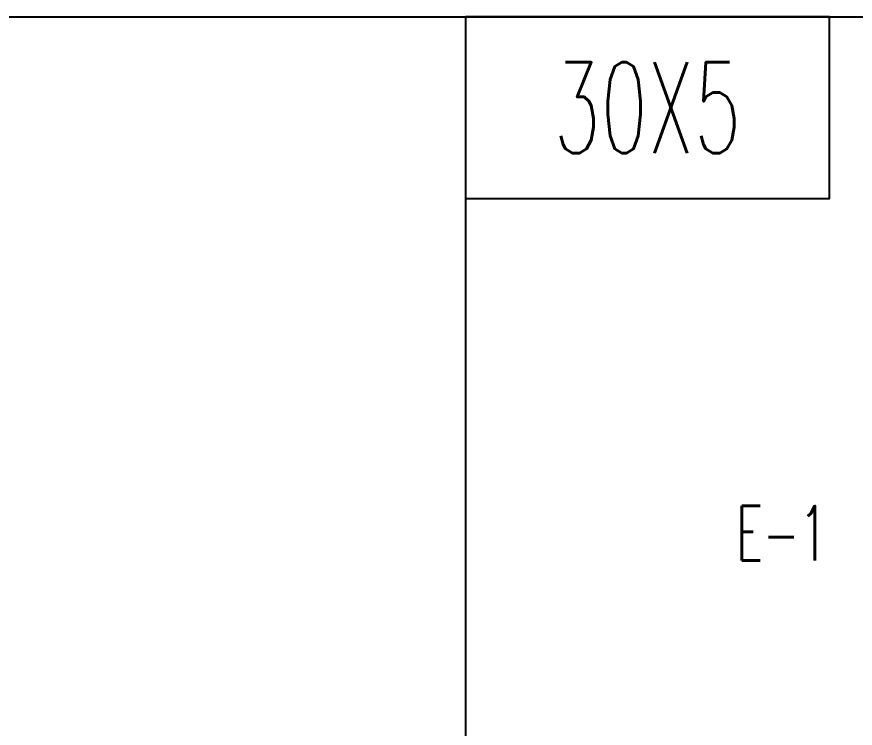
# Model space of a CAD drawing. Header units: millimetres. Extents: x 173893 to 258446, y -176540 to -123824.
# Drawn here: x 192246.2 to 192707, y -171218.9 to -170827.6 of the extents above; entities that cross this region are included whole.
import ezdxf
from ezdxf.enums import TextEntityAlignment as Align

# ---------------------------------------------------------------- set-up
doc = ezdxf.new("R2010")
doc.units = ezdxf.units.MM
doc.header["$LTSCALE"] = 3
doc.layers.add('@.DM. NÉT CHÍNH', color=7, linetype='Continuous')
doc.styles.add('Ann_w01', font='romans.shx', dxfattribs={"width": 0.6, "bigfont": 'chineset.shx'})

msp = doc.modelspace()

# ---------------------------------------------------------------- linework, layer by layer
msp.add_lwpolyline([(192492.81, -170927.63), (192692.81, -170927.63), (192692.81, -170827.63), (192492.81, -170827.63)], close=True)
at = {"layer": '@.DM. NÉT CHÍNH', "linetype": 'Continuous'}
for p, q in [((191139.08, -170827.63), (194090.8, -170827.63)), ((192492.81, -170827.63), (192492.81, -171550.66))]:
    msp.add_line(p, q, dxfattribs=at)

# ---------------------------------------------------------------- texts
at = {"color": 1, "style": 'Ann_w01', "width": 0.6}
msp.add_text('30X5', height=50, dxfattribs=at).set_placement((192592.81, -170877.63), align=Align.MIDDLE_CENTER)
at = {"style": 'Ann_w01', "width": 0.6}
msp.add_text('E-1', height=30, dxfattribs=at).set_placement((192666.71, -171111.58), align=Align.MIDDLE_CENTER)

doc.saveas('drawing.dxf')
